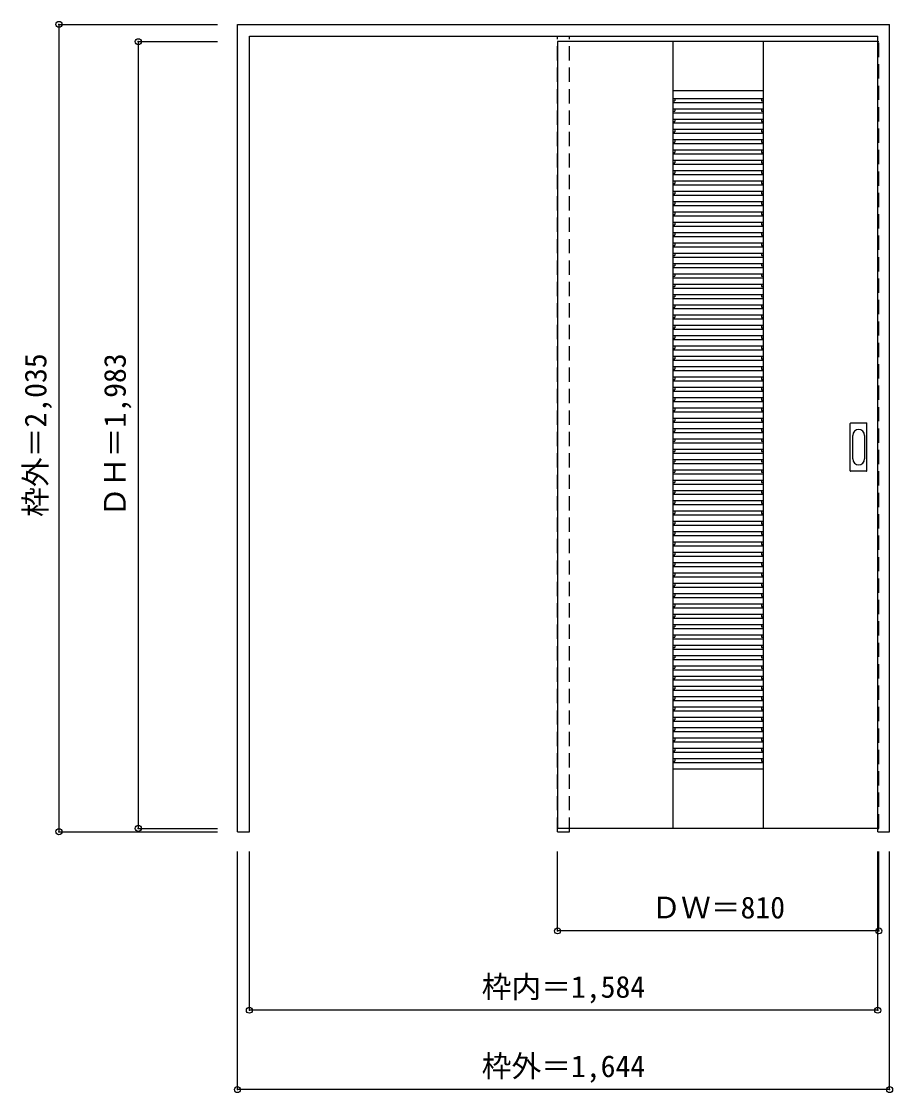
# Model space of a CAD drawing. Units: millimetres, scale not verified. Extents: x -1707 to 489, y -1612 to 1088.
import ezdxf
from ezdxf.enums import TextEntityAlignment as Align

# ---------------------------------------------------------------- set-up
doc = ezdxf.new("R2010")
doc.units = ezdxf.units.MM
doc.header["$LTSCALE"] = 30
doc.header["$PDMODE"] = 32
doc.header["$PDSIZE"] = 15
doc.linetypes.add('DASHED1', pattern=[1.8, 1.2, -0.6])
doc.layers.add('0-0', color=4, linetype='Continuous')
doc.layers.add('0-1_寸法', color=7, linetype='Continuous')
doc.styles.add('ＭＳ ゴシック', font='')
doc.styles.get('ＭＳ ゴシック').set_extended_font_data('MS Gothic')

msp = doc.modelspace()

# ---------------------------------------------------------------- linework, layer by layer
at = {"layer": '0-0', "color": 3}
for p, q in [((-1162.45, -954.85), (-1162.45, 1080.15)), ((-1162.45, 1080.15), (481.55, 1080.15)), ((481.55, -954.85), (481.55, 1080.15)), ((-1132.45, 1050.15), (451.55, 1050.15)), ((-355.45, 1036.65), (-355.45, -946.35)), ((451.55, 1036.65), (-355.45, 1036.65)), ((451.55, -954.85), (451.55, 1050.15)), ((382.55, -44.85), (382.55, 74.15)), ((384.05, 75.65), (423.05, 75.65)), ((424.55, -44.85), (424.55, 74.15)), ((423.05, -46.35), (384.05, -46.35)), ((451.55, -946.35), (-355.45, -946.35)), ((451.55, -954.85), (481.55, -954.85))]:
    msp.add_line(p, q, dxfattribs=at)
at = {"layer": '0-0', "linetype": 'DASHED1'}
for p, q in [((-355.45, -954.85), (-355.45, 1050.15)), ((-355.45, 1036.65), (-355.45, 1032.65)), ((-325.45, -954.85), (-325.45, 1050.15)), ((451.55, 1036.65), (454.55, 1036.65)), ((-355.45, -954.85), (-325.45, -954.85))]:
    msp.add_line(p, q, dxfattribs=at)
at = {"layer": '0-0', "color": 7}
for p, q in [((-64.45, -946.35), (-64.45, 1036.65)), ((163.55, -946.35), (163.55, 1036.65)), ((-64.45, 913.65), (163.55, 913.65)), ((388.55, -14.95), (388.55, 44.25)), ((418.55, 44.25), (418.55, -14.95)), ((-64.45, -796.35), (163.55, -796.35))]:
    msp.add_line(p, q, dxfattribs=at)
at = {"layer": '0-0'}
for p, q in [((-64.45, 893.65), (163.55, 893.65)), ((-59.45, 893.65), (-59.45, 887.23)), ((158.55, 893.65), (158.55, 887.23)), ((-64.45, 887.23), (-59.45, 887.23)), ((-64.45, 883.65), (163.55, 883.65)), ((-64.45, 867.65), (163.55, 867.65)), ((-59.45, 867.65), (-59.45, 861.23)), ((158.55, 887.23), (163.55, 887.23)), ((158.55, 867.65), (158.55, 861.23)), ((-64.45, 861.23), (-59.45, 861.23)), ((-64.45, 857.65), (163.55, 857.65)), ((-64.45, 841.65), (163.55, 841.65)), ((-59.45, 841.65), (-59.45, 835.23)), ((158.55, 861.23), (163.55, 861.23)), ((158.55, 841.65), (158.55, 835.23)), ((-64.45, 835.23), (-59.45, 835.23)), ((-64.45, 831.65), (163.55, 831.65)), ((-64.45, 815.65), (163.55, 815.65)), ((-59.45, 815.65), (-59.45, 809.23)), ((158.55, 835.23), (163.55, 835.23)), ((158.55, 815.65), (158.55, 809.23)), ((-64.45, 809.23), (-59.45, 809.23)), ((-64.45, 805.65), (163.55, 805.65)), ((-64.45, 789.65), (163.55, 789.65)), ((-64.45, 783.23), (-59.45, 783.23)), ((-59.45, 789.65), (-59.45, 783.23)), ((158.55, 809.23), (163.55, 809.23)), ((158.55, 789.65), (158.55, 783.23)), ((158.55, 783.23), (163.55, 783.23)), ((-64.45, 779.65), (163.55, 779.65)), ((-64.45, 763.65), (163.55, 763.65)), ((-64.45, 757.23), (-59.45, 757.23)), ((-59.45, 763.65), (-59.45, 757.23)), ((158.55, 763.65), (158.55, 757.23)), ((158.55, 757.23), (163.55, 757.23)), ((-64.45, 753.65), (163.55, 753.65)), ((-64.45, 737.65), (163.55, 737.65)), ((-64.45, 731.23), (-59.45, 731.23)), ((-59.45, 737.65), (-59.45, 731.23)), ((158.55, 737.65), (158.55, 731.23)), ((158.55, 731.23), (163.55, 731.23)), ((-64.45, 727.65), (163.55, 727.65)), ((-64.45, 711.65), (163.55, 711.65)), ((-64.45, 705.23), (-59.45, 705.23)), ((-59.45, 711.65), (-59.45, 705.23)), ((158.55, 711.65), (158.55, 705.23)), ((158.55, 705.23), (163.55, 705.23)), ((-64.45, 701.65), (163.55, 701.65)), ((-64.45, 685.65), (163.55, 685.65)), ((-64.45, 679.23), (-59.45, 679.23)), ((-64.45, 675.65), (163.55, 675.65)), ((-59.45, 685.65), (-59.45, 679.23)), ((158.55, 685.65), (158.55, 679.23)), ((158.55, 679.23), (163.55, 679.23)), ((-64.45, 659.65), (163.55, 659.65)), ((-64.45, 653.23), (-59.45, 653.23)), ((-64.45, 649.65), (163.55, 649.65)), ((-59.45, 659.65), (-59.45, 653.23)), ((158.55, 659.65), (158.55, 653.23)), ((158.55, 653.23), (163.55, 653.23)), ((-64.45, 633.65), (163.55, 633.65)), ((-64.45, 627.23), (-59.45, 627.23)), ((-64.45, 623.65), (163.55, 623.65)), ((-59.45, 633.65), (-59.45, 627.23)), ((158.55, 633.65), (158.55, 627.23)), ((158.55, 627.23), (163.55, 627.23)), ((-64.45, 607.65), (163.55, 607.65)), ((-64.45, 601.23), (-59.45, 601.23)), ((-64.45, 597.65), (163.55, 597.65)), ((-59.45, 607.65), (-59.45, 601.23)), ((158.55, 607.65), (158.55, 601.23)), ((158.55, 601.23), (163.55, 601.23)), ((-64.45, 581.65), (163.55, 581.65)), ((-64.45, 575.23), (-59.45, 575.23)), ((-64.45, 571.65), (163.55, 571.65)), ((-59.45, 581.65), (-59.45, 575.23)), ((158.55, 581.65), (158.55, 575.23)), ((158.55, 575.23), (163.55, 575.23)), ((-64.45, 555.65), (163.55, 555.65)), ((-64.45, 549.23), (-59.45, 549.23)), ((-64.45, 545.65), (163.55, 545.65)), ((-59.45, 555.65), (-59.45, 549.23)), ((158.55, 555.65), (158.55, 549.23)), ((158.55, 549.23), (163.55, 549.23)), ((-64.45, 529.65), (163.55, 529.65)), ((-64.45, 523.23), (-59.45, 523.23)), ((-64.45, 519.65), (163.55, 519.65)), ((-59.45, 529.65), (-59.45, 523.23)), ((158.55, 529.65), (158.55, 523.23)), ((158.55, 523.23), (163.55, 523.23)), ((-64.45, 503.65), (163.55, 503.65)), ((-64.45, 497.23), (-59.45, 497.23)), ((-64.45, 493.65), (163.55, 493.65)), ((-59.45, 503.65), (-59.45, 497.23)), ((158.55, 503.65), (158.55, 497.23)), ((158.55, 497.23), (163.55, 497.23)), ((-64.45, 477.65), (163.55, 477.65)), ((-64.45, 471.23), (-59.45, 471.23)), ((-64.45, 467.65), (163.55, 467.65)), ((-59.45, 477.65), (-59.45, 471.23)), ((158.55, 477.65), (158.55, 471.23)), ((158.55, 471.23), (163.55, 471.23)), ((-64.45, 451.65), (163.55, 451.65)), ((-64.45, 445.23), (-59.45, 445.23)), ((-64.45, 441.65), (163.55, 441.65)), ((-59.45, 451.65), (-59.45, 445.23)), ((158.55, 451.65), (158.55, 445.23)), ((158.55, 445.23), (163.55, 445.23)), ((-64.45, 425.65), (163.55, 425.65)), ((-64.45, 419.23), (-59.45, 419.23)), ((-64.45, 415.65), (163.55, 415.65)), ((-59.45, 425.65), (-59.45, 419.23)), ((158.55, 425.65), (158.55, 419.23)), ((158.55, 419.23), (163.55, 419.23)), ((-64.45, 399.65), (163.55, 399.65)), ((-64.45, 393.23), (-59.45, 393.23)), ((-64.45, 389.65), (163.55, 389.65)), ((-59.45, 399.65), (-59.45, 393.23)), ((158.55, 399.65), (158.55, 393.23)), ((158.55, 393.23), (163.55, 393.23)), ((-64.45, 373.65), (163.55, 373.65)), ((-64.45, 367.23), (-59.45, 367.23)), ((-64.45, 363.65), (163.55, 363.65)), ((-59.45, 373.65), (-59.45, 367.23)), ((158.55, 373.65), (158.55, 367.23)), ((158.55, 367.23), (163.55, 367.23)), ((-64.45, 347.65), (163.55, 347.65)), ((-64.45, 341.23), (-59.45, 341.23)), ((-64.45, 337.65), (163.55, 337.65)), ((-59.45, 347.65), (-59.45, 341.23)), ((158.55, 347.65), (158.55, 341.23)), ((158.55, 341.23), (163.55, 341.23)), ((-64.45, 321.65), (163.55, 321.65)), ((-64.45, 315.23), (-59.45, 315.23)), ((-64.45, 311.65), (163.55, 311.65)), ((-59.45, 321.65), (-59.45, 315.23)), ((158.55, 321.65), (158.55, 315.23)), ((158.55, 315.23), (163.55, 315.23)), ((-64.45, 295.65), (163.55, 295.65)), ((-64.45, 289.23), (-59.45, 289.23)), ((-64.45, 285.65), (163.55, 285.65)), ((-59.45, 295.65), (-59.45, 289.23)), ((158.55, 295.65), (158.55, 289.23)), ((158.55, 289.23), (163.55, 289.23)), ((-64.45, 269.65), (163.55, 269.65)), ((-64.45, 263.23), (-59.45, 263.23)), ((-64.45, 259.65), (163.55, 259.65)), ((-64.45, 243.65), (163.55, 243.65)), ((-59.45, 269.65), (-59.45, 263.23)), ((-59.45, 243.65), (-59.45, 237.23)), ((158.55, 269.65), (158.55, 263.23)), ((158.55, 263.23), (163.55, 263.23)), ((158.55, 243.65), (158.55, 237.23)), ((-64.45, 237.23), (-59.45, 237.23)), ((-64.45, 233.65), (163.55, 233.65)), ((-64.45, 217.65), (163.55, 217.65)), ((-59.45, 217.65), (-59.45, 211.23)), ((158.55, 237.23), (163.55, 237.23)), ((158.55, 217.65), (158.55, 211.23)), ((-64.45, 211.23), (-59.45, 211.23)), ((-64.45, 207.65), (163.55, 207.65)), ((-64.45, 191.65), (163.55, 191.65)), ((-59.45, 191.65), (-59.45, 185.23)), ((158.55, 211.23), (163.55, 211.23)), ((158.55, 191.65), (158.55, 185.23)), ((-64.45, 185.23), (-59.45, 185.23)), ((-64.45, 181.65), (163.55, 181.65)), ((-64.45, 165.65), (163.55, 165.65)), ((-59.45, 165.65), (-59.45, 159.23)), ((158.55, 185.23), (163.55, 185.23)), ((158.55, 165.65), (158.55, 159.23)), ((-64.45, 159.23), (-59.45, 159.23)), ((-64.45, 155.65), (163.55, 155.65)), ((-64.45, 139.65), (163.55, 139.65)), ((-59.45, 139.65), (-59.45, 133.23)), ((158.55, 159.23), (163.55, 159.23)), ((158.55, 139.65), (158.55, 133.23)), ((-64.45, 133.23), (-59.45, 133.23)), ((-64.45, 129.65), (163.55, 129.65)), ((-64.45, 113.65), (163.55, 113.65)), ((-59.45, 113.65), (-59.45, 107.23)), ((158.55, 133.23), (163.55, 133.23)), ((158.55, 113.65), (158.55, 107.23)), ((-64.45, 107.23), (-59.45, 107.23)), ((-64.45, 103.65), (163.55, 103.65)), ((-64.45, 87.65), (163.55, 87.65)), ((-64.45, 81.23), (-59.45, 81.23)), ((-59.45, 87.65), (-59.45, 81.23)), ((158.55, 107.23), (163.55, 107.23)), ((158.55, 87.65), (158.55, 81.23)), ((158.55, 81.23), (163.55, 81.23)), ((-64.45, 77.65), (163.55, 77.65)), ((-64.45, 61.65), (163.55, 61.65)), ((-64.45, 55.23), (-59.45, 55.23)), ((-59.45, 61.65), (-59.45, 55.23)), ((158.55, 61.65), (158.55, 55.23)), ((158.55, 55.23), (163.55, 55.23)), ((-64.45, 51.65), (163.55, 51.65)), ((-64.45, 35.65), (163.55, 35.65)), ((-64.45, 29.23), (-59.45, 29.23)), ((-59.45, 35.65), (-59.45, 29.23)), ((158.55, 35.65), (158.55, 29.23)), ((158.55, 29.23), (163.55, 29.23)), ((-64.45, 25.65), (163.55, 25.65)), ((-64.45, 9.65), (163.55, 9.65)), ((-64.45, 3.23), (-59.45, 3.23)), ((-59.45, 9.65), (-59.45, 3.23)), ((158.55, 9.65), (158.55, 3.23)), ((158.55, 3.23), (163.55, 3.23)), ((-64.45, -0.35), (163.55, -0.35)), ((-64.45, -16.35), (163.55, -16.35)), ((-64.45, -22.77), (-59.45, -22.77)), ((-64.45, -26.35), (163.55, -26.35)), ((-59.45, -16.35), (-59.45, -22.77)), ((158.55, -16.35), (158.55, -22.77)), ((158.55, -22.77), (163.55, -22.77)), ((-64.45, -42.35), (163.55, -42.35)), ((-64.45, -48.77), (-59.45, -48.77)), ((-64.45, -52.35), (163.55, -52.35)), ((-59.45, -42.35), (-59.45, -48.77)), ((158.55, -42.35), (158.55, -48.77)), ((158.55, -48.77), (163.55, -48.77)), ((-64.45, -68.35), (163.55, -68.35)), ((-64.45, -74.77), (-59.45, -74.77)), ((-64.45, -78.35), (163.55, -78.35)), ((-59.45, -68.35), (-59.45, -74.77)), ((158.55, -68.35), (158.55, -74.77)), ((158.55, -74.77), (163.55, -74.77)), ((-64.45, -94.35), (163.55, -94.35)), ((-64.45, -100.77), (-59.45, -100.77)), ((-64.45, -104.35), (163.55, -104.35)), ((-59.45, -94.35), (-59.45, -100.77)), ((158.55, -94.35), (158.55, -100.77)), ((158.55, -100.77), (163.55, -100.77)), ((-64.45, -120.35), (163.55, -120.35)), ((-64.45, -126.77), (-59.45, -126.77)), ((-64.45, -130.35), (163.55, -130.35)), ((-59.45, -120.35), (-59.45, -126.77)), ((158.55, -120.35), (158.55, -126.77)), ((158.55, -126.77), (163.55, -126.77)), ((-64.45, -146.35), (163.55, -146.35)), ((-64.45, -152.77), (-59.45, -152.77)), ((-64.45, -156.35), (163.55, -156.35)), ((-59.45, -146.35), (-59.45, -152.77)), ((158.55, -146.35), (158.55, -152.77)), ((158.55, -152.77), (163.55, -152.77)), ((-64.45, -172.35), (163.55, -172.35)), ((-64.45, -178.77), (-59.45, -178.77)), ((-64.45, -182.35), (163.55, -182.35)), ((-59.45, -172.35), (-59.45, -178.77)), ((158.55, -172.35), (158.55, -178.77)), ((158.55, -178.77), (163.55, -178.77)), ((-64.45, -198.35), (163.55, -198.35)), ((-64.45, -204.77), (-59.45, -204.77)), ((-64.45, -208.35), (163.55, -208.35)), ((-59.45, -198.35), (-59.45, -204.77)), ((158.55, -198.35), (158.55, -204.77)), ((158.55, -204.77), (163.55, -204.77)), ((-64.45, -224.35), (163.55, -224.35)), ((-64.45, -230.77), (-59.45, -230.77)), ((-64.45, -234.35), (163.55, -234.35)), ((-59.45, -224.35), (-59.45, -230.77)), ((158.55, -224.35), (158.55, -230.77)), ((158.55, -230.77), (163.55, -230.77)), ((-64.45, -250.35), (163.55, -250.35)), ((-64.45, -256.77), (-59.45, -256.77)), ((-64.45, -260.35), (163.55, -260.35)), ((-59.45, -250.35), (-59.45, -256.77)), ((158.55, -250.35), (158.55, -256.77)), ((158.55, -256.77), (163.55, -256.77)), ((-64.45, -276.35), (163.55, -276.35)), ((-64.45, -282.77), (-59.45, -282.77)), ((-64.45, -286.35), (163.55, -286.35)), ((-59.45, -276.35), (-59.45, -282.77)), ((158.55, -276.35), (158.55, -282.77)), ((158.55, -282.77), (163.55, -282.77)), ((-64.45, -302.35), (163.55, -302.35)), ((-64.45, -308.77), (-59.45, -308.77)), ((-64.45, -312.35), (163.55, -312.35)), ((-59.45, -302.35), (-59.45, -308.77)), ((158.55, -302.35), (158.55, -308.77)), ((158.55, -308.77), (163.55, -308.77)), ((-64.45, -328.35), (163.55, -328.35)), ((-64.45, -334.77), (-59.45, -334.77)), ((-64.45, -338.35), (163.55, -338.35)), ((-59.45, -328.35), (-59.45, -334.77)), ((158.55, -328.35), (158.55, -334.77)), ((158.55, -334.77), (163.55, -334.77)), ((-64.45, -354.35), (163.55, -354.35)), ((-64.45, -360.77), (-59.45, -360.77)), ((-64.45, -364.35), (163.55, -364.35)), ((-59.45, -354.35), (-59.45, -360.77)), ((158.55, -354.35), (158.55, -360.77)), ((158.55, -360.77), (163.55, -360.77)), ((-64.45, -380.35), (163.55, -380.35)), ((-64.45, -386.77), (-59.45, -386.77)), ((-64.45, -390.35), (163.55, -390.35)), ((-59.45, -380.35), (-59.45, -386.77)), ((158.55, -380.35), (158.55, -386.77)), ((158.55, -386.77), (163.55, -386.77)), ((-64.45, -406.35), (163.55, -406.35)), ((-64.45, -412.77), (-59.45, -412.77)), ((-64.45, -416.35), (163.55, -416.35)), ((-59.45, -406.35), (-59.45, -412.77)), ((158.55, -406.35), (158.55, -412.77)), ((158.55, -412.77), (163.55, -412.77)), ((-64.45, -432.35), (163.55, -432.35)), ((-64.45, -438.77), (-59.45, -438.77)), ((-64.45, -442.35), (163.55, -442.35)), ((-64.45, -458.35), (163.55, -458.35)), ((-59.45, -432.35), (-59.45, -438.77)), ((-59.45, -458.35), (-59.45, -464.77)), ((158.55, -432.35), (158.55, -438.77)), ((158.55, -438.77), (163.55, -438.77)), ((158.55, -458.35), (158.55, -464.77)), ((-64.45, -464.77), (-59.45, -464.77)), ((-64.45, -468.35), (163.55, -468.35)), ((-64.45, -484.35), (163.55, -484.35)), ((-59.45, -484.35), (-59.45, -490.77)), ((158.55, -464.77), (163.55, -464.77)), ((158.55, -484.35), (158.55, -490.77)), ((-64.45, -490.77), (-59.45, -490.77)), ((-64.45, -494.35), (163.55, -494.35)), ((-64.45, -510.35), (163.55, -510.35)), ((-59.45, -510.35), (-59.45, -516.77)), ((158.55, -490.77), (163.55, -490.77)), ((158.55, -510.35), (158.55, -516.77)), ((-64.45, -516.77), (-59.45, -516.77)), ((-64.45, -520.35), (163.55, -520.35)), ((-64.45, -536.35), (163.55, -536.35)), ((-59.45, -536.35), (-59.45, -542.77)), ((158.55, -516.77), (163.55, -516.77)), ((158.55, -536.35), (158.55, -542.77)), ((-64.45, -542.77), (-59.45, -542.77)), ((-64.45, -546.35), (163.55, -546.35)), ((-64.45, -562.35), (163.55, -562.35)), ((-59.45, -562.35), (-59.45, -568.77)), ((158.55, -542.77), (163.55, -542.77)), ((158.55, -562.35), (158.55, -568.77)), ((-64.45, -568.77), (-59.45, -568.77)), ((-64.45, -572.35), (163.55, -572.35)), ((-64.45, -588.35), (163.55, -588.35)), ((-59.45, -588.35), (-59.45, -594.77)), ((158.55, -568.77), (163.55, -568.77)), ((158.55, -588.35), (158.55, -594.77)), ((-64.45, -594.77), (-59.45, -594.77)), ((-64.45, -598.35), (163.55, -598.35)), ((-64.45, -614.35), (163.55, -614.35)), ((-64.45, -620.77), (-59.45, -620.77)), ((-59.45, -614.35), (-59.45, -620.77)), ((158.55, -594.77), (163.55, -594.77)), ((158.55, -614.35), (158.55, -620.77)), ((158.55, -620.77), (163.55, -620.77)), ((-64.45, -624.35), (163.55, -624.35)), ((-64.45, -640.35), (163.55, -640.35)), ((-64.45, -646.77), (-59.45, -646.77)), ((-59.45, -640.35), (-59.45, -646.77)), ((158.55, -640.35), (158.55, -646.77)), ((158.55, -646.77), (163.55, -646.77)), ((-64.45, -650.35), (163.55, -650.35)), ((-64.45, -666.35), (163.55, -666.35)), ((-64.45, -672.77), (-59.45, -672.77)), ((-59.45, -666.35), (-59.45, -672.77)), ((158.55, -666.35), (158.55, -672.77)), ((158.55, -672.77), (163.55, -672.77)), ((-64.45, -676.35), (163.55, -676.35)), ((-64.45, -692.35), (163.55, -692.35)), ((-64.45, -698.77), (-59.45, -698.77)), ((-59.45, -692.35), (-59.45, -698.77)), ((158.55, -692.35), (158.55, -698.77)), ((158.55, -698.77), (163.55, -698.77)), ((-64.45, -702.35), (163.55, -702.35)), ((-64.45, -718.35), (163.55, -718.35)), ((-64.45, -724.77), (-59.45, -724.77)), ((-64.45, -728.35), (163.55, -728.35)), ((-59.45, -718.35), (-59.45, -724.77)), ((158.55, -718.35), (158.55, -724.77)), ((158.55, -724.77), (163.55, -724.77)), ((-64.45, -744.35), (163.55, -744.35)), ((-64.45, -750.77), (-59.45, -750.77)), ((-64.45, -754.35), (163.55, -754.35)), ((-59.45, -744.35), (-59.45, -750.77)), ((158.55, -744.35), (158.55, -750.77)), ((158.55, -750.77), (163.55, -750.77)), ((-64.45, -770.35), (163.55, -770.35)), ((-64.45, -776.77), (-59.45, -776.77)), ((-64.45, -780.35), (163.55, -780.35)), ((-59.45, -770.35), (-59.45, -776.77)), ((158.55, -770.35), (158.55, -776.77)), ((158.55, -776.77), (163.55, -776.77))]:
    msp.add_line(p, q, dxfattribs=at)
at = {"layer": '0-0', "color": 3}
msp.add_lwpolyline([(-1162.45, -954.85), (-1132.45, -954.85), (-1132.45, 1050.15)], dxfattribs=at)
at = {"layer": '0-0', "linetype": 'DASHED1'}
msp.add_lwpolyline([(451.55, -946.35), (454.55, -946.35), (454.55, 1036.65)], dxfattribs=at)
at = {"layer": '0-0', "color": 3}
for centre, start, end in [((384.05, 74.15), 90, 180), ((423.05, 74.15), 0, 90), ((384.05, -44.85), 180, 270), ((423.05, -44.85), 270, 0)]:
    msp.add_arc(centre, 1.5, start, end, dxfattribs=at)
at = {"layer": '0-0', "color": 7}
for centre, start, end in [((403.55, 44.25), 0, 180), ((403.55, -14.95), 180, 0)]:
    msp.add_arc(centre, 15, start, end, dxfattribs=at)
at = {"layer": '0-1_寸法', "color": 4}
for p, q in [((-1612.45, 1080.15), (-1612.45, -954.85)), ((-1612.45, 1080.15), (-1212.45, 1080.15)), ((-1412.45, 1036.65), (-1412.45, -946.35)), ((-1412.45, 1036.65), (-1212.45, 1036.65)), ((-1612.45, -954.85), (-1212.45, -954.85)), ((-1412.45, -946.35), (-1212.45, -946.35)), ((-355.45, -1204.85), (-355.45, -1004.85)), ((451.55, -1404.85), (451.55, -1004.85)), ((454.55, -1204.85), (454.55, -1004.85)), ((481.55, -1604.85), (481.55, -1004.85)), ((454.55, -1204.85), (-355.45, -1204.85))]:
    msp.add_line(p, q, dxfattribs=at)
for points in [[(481.55, -1604.85), (-1162.45, -1604.85), (-1162.45, -1004.85)], [(451.55, -1404.85), (-1132.45, -1404.85), (-1132.45, -1004.85)]]:
    msp.add_lwpolyline(points, dxfattribs=at)
at = {"layer": '0-1_寸法'}
for p in [(-1612.45, 1080.15), (-1412.45, 1036.65), (-1412.45, -946.35), (-1612.45, -954.85), (-355.45, -1204.85), (454.55, -1204.85), (-1132.45, -1404.85), (451.55, -1404.85), (-1162.45, -1604.85), (481.55, -1604.85)]:
    msp.add_point(p, dxfattribs=at)

# ---------------------------------------------------------------- texts
at = {"layer": '0-1_寸法', "style": 'ＭＳ ゴシック'}
for s, p in [('枠外＝2,035', (-1627.45, -161.1)), ('ＤＨ＝1,983', (-1427.45, -161.1))]:
    msp.add_text(s, height=54.99, rotation=90, dxfattribs=at).set_placement(p, align=Align.BOTTOM_LEFT)
for s, p in [('ＤＷ＝810', (-119.2, -1189.85)), ('枠内＝1,584', (-546.7, -1389.85)), ('枠外＝1,644', (-546.7, -1589.85))]:
    msp.add_text(s, height=54.99, dxfattribs=at).set_placement(p, align=Align.BOTTOM_LEFT)

doc.saveas('drawing.dxf')
